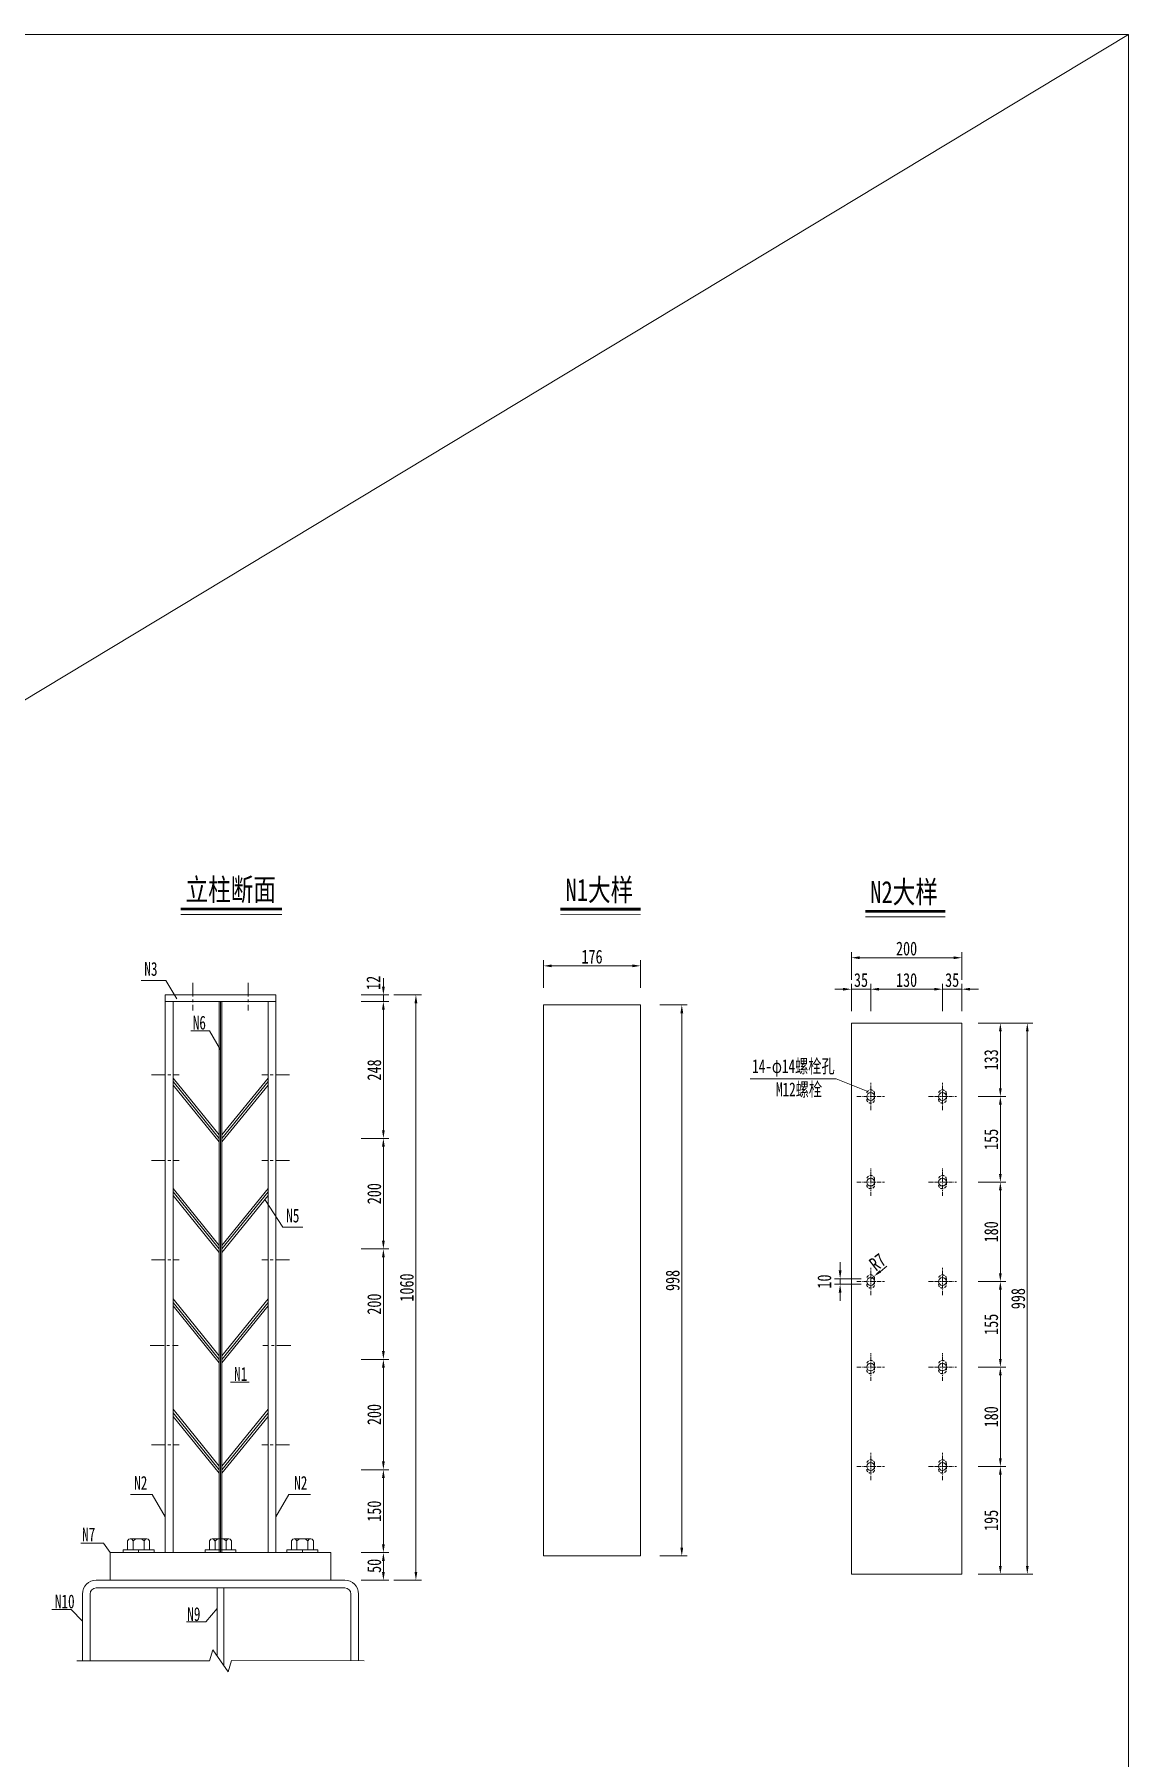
# Model space of a CAD drawing. Extents: x 98573 to 114325, y 0 to 100142.
# Drawn here: x 112344 to 114325, y 72390 to 75511 of the extents above; entities that cross this region are included whole.
import ezdxf

# ---------------------------------------------------------------- set-up
doc = ezdxf.new("R2010")
doc.units = 0
doc.header["$MEASUREMENT"] = 0
doc.linetypes.add('CENTERX2', pattern=[4, 2.5, -0.5, 0.5, -0.5])
doc.linetypes.add('DASHED2', pattern=[0.375, 0.25, -0.125])
doc.layers.get('0').update_dxf_attribs({"lineweight": 13})
doc.layers.get('Defpoints').update_dxf_attribs({"color": 9, "lineweight": 5})
for name, color, linetype, lineweight in [('dashed', 4, 'DASHED2', 5), ('中心线', 2, 'CENTERX2', 15), ('文字', 7, 'Continuous', 5), ('文字说明', 7, 'Continuous', 5), ('标注', 4, 'Continuous', 13), ('涪江 尺寸标注线', 4, 'Continuous', 13), ('涪江 钢板双线', 1, 'Continuous', 13), ('细线', 4, 'Continuous', 13)]:
    doc.layers.add(name, color=color, linetype=linetype, lineweight=lineweight)
doc.styles.get("Standard").update_dxf_attribs({"font": '仿宋_GB2312.ttf', "width": 0.75})
doc.dimstyles.new('0.1', dxfattribs={"dimscale": 0, "dimtxt": 2.5, "dimasz": 1.5, "dimexe": 1, "dimexo": 1, "dimgap": 0.4, "dimtad": 1, "dimdec": 1, "dimdsep": 46, "dimtxsty": 'Standard', "dimcen": 0.2, "dimclrd": 256, "dimclre": 256, "dimclrt": 256, "dimadec": 3, "dimazin": 2, "dimtfac": 1, "dimtdec": 1, "dimtmove": 2, "dimatfit": 3, "dimfxl": 4, "dimfxlon": 1, "dimtolj": 1, "dimtzin": 0, "dimlwd": -1, "dimlwe": -1, "dimarcsym": 0})

# ---------------------------------------------------------------- blocks, each defined once
blk = doc.blocks.new('*D1213')
at = {"layer": 'Defpoints', "color": 0, "transparency": 16777216}
for p in [(113822.8, 73781.6), (113822.8, 73587.2), (113857.8, 73587.2)]:
    blk.add_point(p, dxfattribs=at)
at = {"layer": '标注', "color": 4, "transparency": 16777216}
for p, q in [((113807.8, 73781.6), (113792.8, 73781.6)), ((113857.8, 73781.6), (113822.8, 73781.6)), ((113872.8, 73781.6), (113887.8, 73781.6))]:
    blk.add_line(p, q, dxfattribs=at)
at = {"layer": '标注', "transparency": 16777216}
for p, q in [((113822.8, 73741.6), (113822.8, 73791.6)), ((113857.8, 73741.6), (113857.8, 73791.6))]:
    blk.add_line(p, q, dxfattribs=at)
at = {"layer": '标注', "color": 4, "transparency": 16777216}
for points in [[(113807.8, 73784.1), (113807.8, 73779.1), (113822.8, 73781.6)], [(113872.8, 73784.1), (113872.8, 73779.1), (113857.8, 73781.6)]]:
    blk.add_solid(points, dxfattribs=at)
at = {"layer": '标注', "transparency": 16777216, "insert": (113840.3, 73798.1), "char_height": 25, "attachment_point": 5}
blk.add_mtext('\\A1;35', dxfattribs=at)
blk = doc.blocks.new('*D1214')
at = {"layer": 'Defpoints', "color": 0, "transparency": 16777216}
for p in [(113987.8, 73781.6), (113857.8, 73587.2), (113987.8, 73587.2)]:
    blk.add_point(p, dxfattribs=at)
at = {"layer": '标注', "transparency": 16777216}
for p, q in [((113857.8, 73741.6), (113857.8, 73791.6)), ((113987.8, 73741.6), (113987.8, 73791.6))]:
    blk.add_line(p, q, dxfattribs=at)
at = {"layer": '标注', "color": 4, "transparency": 16777216}
blk.add_line((113872.8, 73781.6), (113972.8, 73781.6), dxfattribs=at)
for points in [[(113872.8, 73784.1), (113872.8, 73779.1), (113857.8, 73781.6)], [(113972.8, 73784.1), (113972.8, 73779.1), (113987.8, 73781.6)]]:
    blk.add_solid(points, dxfattribs=at)
at = {"layer": '标注', "transparency": 16777216, "insert": (113922.8, 73798.1), "char_height": 25, "attachment_point": 5}
blk.add_mtext('\\A1;130', dxfattribs=at)
blk = doc.blocks.new('*D1215')
at = {"layer": 'Defpoints', "color": 0, "transparency": 16777216}
for p in [(114022.8, 73781.6), (113987.8, 73587.2), (114022.8, 73587.2)]:
    blk.add_point(p, dxfattribs=at)
at = {"layer": '标注', "color": 4, "transparency": 16777216}
for p, q in [((113972.8, 73781.6), (113957.8, 73781.6)), ((113987.8, 73781.6), (114022.8, 73781.6)), ((114037.8, 73781.6), (114052.8, 73781.6))]:
    blk.add_line(p, q, dxfattribs=at)
at = {"layer": '标注', "transparency": 16777216}
for p, q in [((113987.8, 73741.6), (113987.8, 73791.6)), ((114022.8, 73741.6), (114022.8, 73791.6))]:
    blk.add_line(p, q, dxfattribs=at)
at = {"layer": '标注', "color": 4, "transparency": 16777216}
for points in [[(113972.8, 73784.1), (113972.8, 73779.1), (113987.8, 73781.6)], [(114037.8, 73784.1), (114037.8, 73779.1), (114022.8, 73781.6)]]:
    blk.add_solid(points, dxfattribs=at)
at = {"layer": '标注', "transparency": 16777216, "insert": (114005.3, 73798.1), "char_height": 25, "attachment_point": 5}
blk.add_mtext('\\A1;35', dxfattribs=at)
blk = doc.blocks.new('*D1216')
at = {"layer": 'Defpoints', "color": 0, "transparency": 16777216}
for p in [(114022.8, 73838.6), (113822.8, 73720.2), (114022.8, 73720.2)]:
    blk.add_point(p, dxfattribs=at)
at = {"layer": '标注', "transparency": 16777216}
for p, q in [((113822.8, 73798.6), (113822.8, 73848.6)), ((114022.8, 73798.6), (114022.8, 73848.6))]:
    blk.add_line(p, q, dxfattribs=at)
at = {"layer": '标注', "color": 4, "transparency": 16777216}
blk.add_line((113837.8, 73838.6), (114007.8, 73838.6), dxfattribs=at)
for points in [[(113837.8, 73841.1), (113837.8, 73836.1), (113822.8, 73838.6)], [(114007.8, 73841.1), (114007.8, 73836.1), (114022.8, 73838.6)]]:
    blk.add_solid(points, dxfattribs=at)
at = {"layer": '标注', "transparency": 16777216, "insert": (113922.8, 73855.1), "char_height": 25, "attachment_point": 5}
blk.add_mtext('\\A1;200', dxfattribs=at)
blk = doc.blocks.new('*D1217')
at = {"layer": 'Defpoints', "color": 0, "transparency": 16777216}
for p in [(113946.5, 73720.2), (113977.8, 73587.2), (114092.6, 73587.2)]:
    blk.add_point(p, dxfattribs=at)
at = {"layer": '标注', "transparency": 16777216}
for p, q in [((114052.6, 73720.2), (114102.6, 73720.2)), ((114052.6, 73587.2), (114102.6, 73587.2))]:
    blk.add_line(p, q, dxfattribs=at)
at = {"layer": '标注', "color": 4, "transparency": 16777216}
blk.add_line((114092.6, 73705.2), (114092.6, 73602.2), dxfattribs=at)
for points in [[(114090.1, 73705.2), (114095.1, 73705.2), (114092.6, 73720.2)], [(114090.1, 73602.2), (114095.1, 73602.2), (114092.6, 73587.2)]]:
    blk.add_solid(points, dxfattribs=at)
at = {"layer": '标注', "transparency": 16777216, "insert": (114076.1, 73653.7), "char_height": 25, "attachment_point": 5, "rotation": 90}
blk.add_mtext('\\A1;133', dxfattribs=at)
blk = doc.blocks.new('*D1218')
at = {"layer": 'Defpoints', "color": 0, "transparency": 16777216}
for p in [(113977.8, 73587.2), (113987.8, 73432.2), (114092.6, 73432.2)]:
    blk.add_point(p, dxfattribs=at)
at = {"layer": '标注', "transparency": 16777216}
for p, q in [((114052.6, 73587.2), (114102.6, 73587.2)), ((114052.6, 73432.2), (114102.6, 73432.2))]:
    blk.add_line(p, q, dxfattribs=at)
at = {"layer": '标注', "color": 4, "transparency": 16777216}
blk.add_line((114092.6, 73572.2), (114092.6, 73447.2), dxfattribs=at)
for points in [[(114090.1, 73572.2), (114095.1, 73572.2), (114092.6, 73587.2)], [(114090.1, 73447.2), (114095.1, 73447.2), (114092.6, 73432.2)]]:
    blk.add_solid(points, dxfattribs=at)
at = {"layer": '标注', "transparency": 16777216, "insert": (114076.1, 73509.7), "char_height": 25, "attachment_point": 5, "rotation": 90}
blk.add_mtext('\\A1;155', dxfattribs=at)
blk = doc.blocks.new('*D1219')
at = {"layer": 'Defpoints', "color": 0, "transparency": 16777216}
for p in [(113977.8, 73432.2), (113987.8, 73252.2), (114092.6, 73252.2)]:
    blk.add_point(p, dxfattribs=at)
at = {"layer": '标注', "transparency": 16777216}
for p, q in [((114052.6, 73432.2), (114102.6, 73432.2)), ((114052.6, 73252.2), (114102.6, 73252.2))]:
    blk.add_line(p, q, dxfattribs=at)
at = {"layer": '标注', "color": 4, "transparency": 16777216}
blk.add_line((114092.6, 73417.2), (114092.6, 73267.2), dxfattribs=at)
for points in [[(114090.1, 73417.2), (114095.1, 73417.2), (114092.6, 73432.2)], [(114090.1, 73267.2), (114095.1, 73267.2), (114092.6, 73252.2)]]:
    blk.add_solid(points, dxfattribs=at)
at = {"layer": '标注', "transparency": 16777216, "insert": (114076.1, 73342.2), "char_height": 25, "attachment_point": 5, "rotation": 90}
blk.add_mtext('\\A1;180', dxfattribs=at)
blk = doc.blocks.new('*D1220')
at = {"layer": 'Defpoints', "color": 0, "transparency": 16777216}
for p in [(113977.8, 73252.2), (113987.8, 73097.2), (114092.6, 73097.2)]:
    blk.add_point(p, dxfattribs=at)
at = {"layer": '标注', "transparency": 16777216}
for p, q in [((114052.6, 73252.2), (114102.6, 73252.2)), ((114052.6, 73097.2), (114102.6, 73097.2))]:
    blk.add_line(p, q, dxfattribs=at)
at = {"layer": '标注', "color": 4, "transparency": 16777216}
blk.add_line((114092.6, 73237.2), (114092.6, 73112.2), dxfattribs=at)
for points in [[(114090.1, 73237.2), (114095.1, 73237.2), (114092.6, 73252.2)], [(114090.1, 73112.2), (114095.1, 73112.2), (114092.6, 73097.2)]]:
    blk.add_solid(points, dxfattribs=at)
at = {"layer": '标注', "transparency": 16777216, "insert": (114076.1, 73174.7), "char_height": 25, "attachment_point": 5, "rotation": 90}
blk.add_mtext('\\A1;155', dxfattribs=at)
blk = doc.blocks.new('*D1221')
at = {"layer": 'Defpoints', "color": 0, "transparency": 16777216}
for p in [(113977.8, 73097.2), (113987.8, 72917.2), (114092.6, 72917.2)]:
    blk.add_point(p, dxfattribs=at)
at = {"layer": '标注', "transparency": 16777216}
for p, q in [((114052.6, 73097.2), (114102.6, 73097.2)), ((114052.6, 72917.2), (114102.6, 72917.2))]:
    blk.add_line(p, q, dxfattribs=at)
at = {"layer": '标注', "color": 4, "transparency": 16777216}
blk.add_line((114092.6, 73082.2), (114092.6, 72932.2), dxfattribs=at)
for points in [[(114090.1, 73082.2), (114095.1, 73082.2), (114092.6, 73097.2)], [(114090.1, 72932.2), (114095.1, 72932.2), (114092.6, 72917.2)]]:
    blk.add_solid(points, dxfattribs=at)
at = {"layer": '标注', "transparency": 16777216, "insert": (114076.1, 73007.2), "char_height": 25, "attachment_point": 5, "rotation": 90}
blk.add_mtext('\\A1;180', dxfattribs=at)
blk = doc.blocks.new('*D1222')
at = {"layer": 'Defpoints', "color": 0, "transparency": 16777216}
for p in [(113977.8, 72917.2), (114092.6, 72917.2), (113978.6, 72722.2)]:
    blk.add_point(p, dxfattribs=at)
at = {"layer": '标注', "transparency": 16777216}
for p, q in [((114052.6, 72917.2), (114102.6, 72917.2)), ((114052.6, 72722.2), (114102.6, 72722.2))]:
    blk.add_line(p, q, dxfattribs=at)
at = {"layer": '标注', "color": 4, "transparency": 16777216}
blk.add_line((114092.6, 72737.2), (114092.6, 72902.2), dxfattribs=at)
for points in [[(114090.1, 72902.2), (114095.1, 72902.2), (114092.6, 72917.2)], [(114090.1, 72737.2), (114095.1, 72737.2), (114092.6, 72722.2)]]:
    blk.add_solid(points, dxfattribs=at)
at = {"layer": '标注', "transparency": 16777216, "insert": (114076.1, 72819.7), "char_height": 25, "attachment_point": 5, "rotation": 90}
blk.add_mtext('\\A1;195', dxfattribs=at)
blk = doc.blocks.new('*D1223')
at = {"layer": 'Defpoints', "color": 0, "transparency": 16777216}
for p in [(114022.8, 73720.2), (114141.4, 73720.2), (114022.8, 72722.2)]:
    blk.add_point(p, dxfattribs=at)
at = {"layer": '标注', "transparency": 16777216}
for p, q in [((114101.4, 73720.2), (114151.4, 73720.2)), ((114101.4, 72722.2), (114151.4, 72722.2))]:
    blk.add_line(p, q, dxfattribs=at)
at = {"layer": '标注', "color": 4, "transparency": 16777216}
blk.add_line((114141.4, 72737.2), (114141.4, 73705.2), dxfattribs=at)
for points in [[(114138.9, 73705.2), (114143.9, 73705.2), (114141.4, 73720.2)], [(114138.9, 72737.2), (114143.9, 72737.2), (114141.4, 72722.2)]]:
    blk.add_solid(points, dxfattribs=at)
at = {"layer": '标注', "transparency": 16777216, "insert": (114124.9, 73221.2), "char_height": 25, "attachment_point": 5, "rotation": 90}
blk.add_mtext('\\A1;998', dxfattribs=at)
blk = doc.blocks.new('*D1224')
at = {"layer": 'Defpoints', "color": 0, "transparency": 16777216}
for p in [(113802.5, 73247.2), (113850.8, 73257.2), (113850.8, 73247.2)]:
    blk.add_point(p, dxfattribs=at)
at = {"layer": '标注', "color": 4, "transparency": 16777216}
for p, q in [((113802.5, 73272.2), (113802.5, 73287.2)), ((113802.5, 73257.2), (113802.5, 73247.2)), ((113802.5, 73232.2), (113802.5, 73217.2))]:
    blk.add_line(p, q, dxfattribs=at)
at = {"layer": '标注', "transparency": 16777216}
for p, q in [((113840.8, 73257.2), (113792.5, 73257.2)), ((113840.8, 73247.2), (113792.5, 73247.2))]:
    blk.add_line(p, q, dxfattribs=at)
at = {"layer": '标注', "color": 4, "transparency": 16777216}
for points in [[(113800, 73272.2), (113805, 73272.2), (113802.5, 73257.2)], [(113800, 73232.2), (113805, 73232.2), (113802.5, 73247.2)]]:
    blk.add_solid(points, dxfattribs=at)
at = {"layer": '标注', "transparency": 16777216, "insert": (113774, 73252.2), "char_height": 25, "attachment_point": 5, "rotation": 90}
blk.add_mtext('\\A1;10', dxfattribs=at)
blk = doc.blocks.new('*D1225')
at = {"layer": 'Defpoints', "color": 0, "transparency": 16777216}
for p in [(113857.8, 73257.2), (113863.4, 73261.5)]:
    blk.add_point(p, dxfattribs=at)
at = {"layer": '标注', "color": 4, "transparency": 16777216}
for p, q in [((113875.3, 73270.6), (113887.2, 73279.8)), ((113857.8, 73257.2), (113863.4, 73261.5))]:
    blk.add_line(p, q, dxfattribs=at)
blk.add_solid([(113873.8, 73272.6), (113876.8, 73268.7), (113863.4, 73261.5)], dxfattribs=at)
at = {"layer": '标注', "transparency": 16777216, "insert": (113870.2, 73287.5), "char_height": 25, "attachment_point": 5, "rotation": 37.4987}
blk.add_mtext('\\A1;R7', dxfattribs=at)
blk = doc.blocks.new('*D957')
at = {"layer": 'Defpoints', "color": 0, "transparency": 16777216}
for p in [(112799.6, 73771.3), (112799.6, 73759.3), (112975.5, 73759.3)]:
    blk.add_point(p, dxfattribs=at)
at = {"layer": '标注', "color": 4, "transparency": 16777216}
for p, q in [((112975.5, 73786.3), (112975.5, 73801.3)), ((112975.5, 73771.3), (112975.5, 73759.3)), ((112975.5, 73744.3), (112975.5, 73729.3))]:
    blk.add_line(p, q, dxfattribs=at)
at = {"layer": '标注', "transparency": 16777216}
for p, q in [((112935.5, 73771.3), (112985.5, 73771.3)), ((112935.5, 73759.3), (112985.5, 73759.3))]:
    blk.add_line(p, q, dxfattribs=at)
at = {"layer": '标注', "color": 4, "transparency": 16777216}
for points in [[(112973, 73786.3), (112978, 73786.3), (112975.5, 73771.3)], [(112973, 73744.3), (112978, 73744.3), (112975.5, 73759.3)]]:
    blk.add_solid(points, dxfattribs=at)
at = {"layer": '标注', "transparency": 16777216, "insert": (112957.3, 73793.1), "char_height": 25, "attachment_point": 5, "rotation": 90}
blk.add_mtext('\\A1;12', dxfattribs=at)
blk = doc.blocks.new('*D958')
at = {"layer": 'Defpoints', "color": 0, "transparency": 16777216}
for p in [(112782.8, 73759.3), (112782.8, 73511.3), (112975.5, 73511.3)]:
    blk.add_point(p, dxfattribs=at)
at = {"layer": '标注', "transparency": 16777216}
for p, q in [((112935.5, 73759.3), (112985.5, 73759.3)), ((112935.5, 73511.3), (112985.5, 73511.3))]:
    blk.add_line(p, q, dxfattribs=at)
at = {"layer": '标注', "color": 4, "transparency": 16777216}
blk.add_line((112975.5, 73744.3), (112975.5, 73526.3), dxfattribs=at)
for points in [[(112973, 73744.3), (112978, 73744.3), (112975.5, 73759.3)], [(112973, 73526.3), (112978, 73526.3), (112975.5, 73511.3)]]:
    blk.add_solid(points, dxfattribs=at)
at = {"layer": '标注', "transparency": 16777216, "insert": (112959, 73635.3), "char_height": 25, "attachment_point": 5, "rotation": 90}
blk.add_mtext('\\A1;248', dxfattribs=at)
blk = doc.blocks.new('*D959')
at = {"layer": 'Defpoints', "color": 0, "transparency": 16777216}
for p in [(112782.8, 73511.3), (112782.8, 73311.3), (112975.5, 73311.3)]:
    blk.add_point(p, dxfattribs=at)
at = {"layer": '标注', "transparency": 16777216}
for p, q in [((112935.5, 73511.3), (112985.5, 73511.3)), ((112935.5, 73311.3), (112985.5, 73311.3))]:
    blk.add_line(p, q, dxfattribs=at)
at = {"layer": '标注', "color": 4, "transparency": 16777216}
blk.add_line((112975.5, 73496.3), (112975.5, 73326.3), dxfattribs=at)
for points in [[(112973, 73496.3), (112978, 73496.3), (112975.5, 73511.3)], [(112973, 73326.3), (112978, 73326.3), (112975.5, 73311.3)]]:
    blk.add_solid(points, dxfattribs=at)
at = {"layer": '标注', "transparency": 16777216, "insert": (112959, 73411.3), "char_height": 25, "attachment_point": 5, "rotation": 90}
blk.add_mtext('\\A1;200', dxfattribs=at)
blk = doc.blocks.new('*D960')
at = {"layer": 'Defpoints', "color": 0, "transparency": 16777216}
for p in [(112782.8, 73311.3), (112782.8, 73111.3), (112975.5, 73111.3)]:
    blk.add_point(p, dxfattribs=at)
at = {"layer": '标注', "transparency": 16777216}
for p, q in [((112935.5, 73311.3), (112985.5, 73311.3)), ((112935.5, 73111.3), (112985.5, 73111.3))]:
    blk.add_line(p, q, dxfattribs=at)
at = {"layer": '标注', "color": 4, "transparency": 16777216}
blk.add_line((112975.5, 73296.3), (112975.5, 73126.3), dxfattribs=at)
for points in [[(112973, 73296.3), (112978, 73296.3), (112975.5, 73311.3)], [(112973, 73126.3), (112978, 73126.3), (112975.5, 73111.3)]]:
    blk.add_solid(points, dxfattribs=at)
at = {"layer": '标注', "transparency": 16777216, "insert": (112959, 73211.3), "char_height": 25, "attachment_point": 5, "rotation": 90}
blk.add_mtext('\\A1;200', dxfattribs=at)
blk = doc.blocks.new('*D961')
at = {"layer": 'Defpoints', "color": 0, "transparency": 16777216}
for p in [(112782.8, 73111.3), (112975.5, 73111.3), (112782.8, 72911.3)]:
    blk.add_point(p, dxfattribs=at)
at = {"layer": '标注', "transparency": 16777216}
for p, q in [((112935.5, 73111.3), (112985.5, 73111.3)), ((112935.5, 72911.3), (112985.5, 72911.3))]:
    blk.add_line(p, q, dxfattribs=at)
at = {"layer": '标注', "color": 4, "transparency": 16777216}
blk.add_line((112975.5, 72926.3), (112975.5, 73096.3), dxfattribs=at)
for points in [[(112973, 73096.3), (112978, 73096.3), (112975.5, 73111.3)], [(112973, 72926.3), (112978, 72926.3), (112975.5, 72911.3)]]:
    blk.add_solid(points, dxfattribs=at)
at = {"layer": '标注', "transparency": 16777216, "insert": (112959, 73011.3), "char_height": 25, "attachment_point": 5, "rotation": 90}
blk.add_mtext('\\A1;200', dxfattribs=at)
blk = doc.blocks.new('*D947')
at = {"layer": 'Defpoints', "color": 0, "transparency": 16777216}
for p in [(112782.8, 72911.3), (112800.7, 72761.3), (112975.5, 72761.3)]:
    blk.add_point(p, dxfattribs=at)
at = {"layer": '标注', "transparency": 16777216}
for p, q in [((112935.5, 72911.3), (112985.5, 72911.3)), ((112935.5, 72761.3), (112985.5, 72761.3))]:
    blk.add_line(p, q, dxfattribs=at)
at = {"layer": '标注', "color": 4, "transparency": 16777216}
blk.add_line((112975.5, 72896.3), (112975.5, 72776.3), dxfattribs=at)
for points in [[(112973, 72896.3), (112978, 72896.3), (112975.5, 72911.3)], [(112973, 72776.3), (112978, 72776.3), (112975.5, 72761.3)]]:
    blk.add_solid(points, dxfattribs=at)
at = {"layer": '标注', "transparency": 16777216, "insert": (112959, 72836.3), "char_height": 25, "attachment_point": 5, "rotation": 90}
blk.add_mtext('\\A1;150', dxfattribs=at)
blk = doc.blocks.new('*D948')
at = {"layer": 'Defpoints', "color": 0, "transparency": 16777216}
for p in [(112843.3, 72761.3), (112831, 72711.3), (112975.5, 72711.3)]:
    blk.add_point(p, dxfattribs=at)
at = {"layer": '标注', "transparency": 16777216}
for p, q in [((112935.5, 72761.3), (112985.5, 72761.3)), ((112935.5, 72711.3), (112985.5, 72711.3))]:
    blk.add_line(p, q, dxfattribs=at)
at = {"layer": '标注', "color": 4, "transparency": 16777216}
blk.add_line((112975.5, 72746.3), (112975.5, 72726.3), dxfattribs=at)
for points in [[(112973, 72746.3), (112978, 72746.3), (112975.5, 72761.3)], [(112973, 72726.3), (112978, 72726.3), (112975.5, 72711.3)]]:
    blk.add_solid(points, dxfattribs=at)
at = {"layer": '标注', "transparency": 16777216, "insert": (112958.9, 72737.3), "char_height": 25, "attachment_point": 5, "rotation": 90}
blk.add_mtext('\\A1;50', dxfattribs=at)
blk = doc.blocks.new('*D949')
at = {"layer": 'Defpoints', "color": 0, "transparency": 16777216}
for p in [(112732.4, 73771.3), (113034.4, 73771.3), (112863.3, 72711.3)]:
    blk.add_point(p, dxfattribs=at)
at = {"layer": '标注', "transparency": 16777216}
for p, q in [((112994.4, 73771.3), (113044.4, 73771.3)), ((112994.4, 72711.3), (113044.4, 72711.3))]:
    blk.add_line(p, q, dxfattribs=at)
at = {"layer": '标注', "color": 4, "transparency": 16777216}
blk.add_line((113034.4, 72726.3), (113034.4, 73756.3), dxfattribs=at)
for points in [[(113031.9, 73756.3), (113036.9, 73756.3), (113034.4, 73771.3)], [(113031.9, 72726.3), (113036.9, 72726.3), (113034.4, 72711.3)]]:
    blk.add_solid(points, dxfattribs=at)
at = {"layer": '标注', "transparency": 16777216, "insert": (113017.9, 73241.3), "char_height": 25, "attachment_point": 5, "rotation": 90}
blk.add_mtext('\\A1;1060', dxfattribs=at)
blk = doc.blocks.new('*D1200')
at = {"layer": 'Defpoints', "color": 0, "transparency": 16777216}
for p in [(113265.3, 73823.9), (113265.3, 73753.2), (113441.3, 73753.2)]:
    blk.add_point(p, dxfattribs=at)
at = {"layer": '标注', "transparency": 16777216}
for p, q in [((113265.3, 73783.9), (113265.3, 73833.9)), ((113441.3, 73783.9), (113441.3, 73833.9))]:
    blk.add_line(p, q, dxfattribs=at)
at = {"layer": '标注', "color": 4, "transparency": 16777216}
blk.add_line((113426.3, 73823.9), (113280.3, 73823.9), dxfattribs=at)
for points in [[(113280.3, 73826.4), (113280.3, 73821.4), (113265.3, 73823.9)], [(113426.3, 73826.4), (113426.3, 73821.4), (113441.3, 73823.9)]]:
    blk.add_solid(points, dxfattribs=at)
at = {"layer": '标注', "transparency": 16777216, "insert": (113353.3, 73840.4), "char_height": 25, "attachment_point": 5}
blk.add_mtext('\\A1;176', dxfattribs=at)
blk = doc.blocks.new('*D1201')
at = {"layer": 'Defpoints', "color": 0, "transparency": 16777216}
for p in [(113441.3, 73753.2), (113441.3, 72755.2), (113515.8, 72755.2)]:
    blk.add_point(p, dxfattribs=at)
at = {"layer": '标注', "transparency": 16777216}
for p, q in [((113475.8, 73753.2), (113525.8, 73753.2)), ((113475.8, 72755.2), (113525.8, 72755.2))]:
    blk.add_line(p, q, dxfattribs=at)
at = {"layer": '标注', "color": 4, "transparency": 16777216}
blk.add_line((113515.8, 73738.2), (113515.8, 72770.2), dxfattribs=at)
for points in [[(113513.3, 73738.2), (113518.3, 73738.2), (113515.8, 73753.2)], [(113513.3, 72770.2), (113518.3, 72770.2), (113515.8, 72755.2)]]:
    blk.add_solid(points, dxfattribs=at)
at = {"layer": '标注', "transparency": 16777216, "insert": (113499.3, 73254.2), "char_height": 25, "attachment_point": 5, "rotation": 90}
blk.add_mtext('\\A1;998', dxfattribs=at)
blk = doc.blocks.new('ls')
at = {"color": 4}
blk.add_line((0, 0), (0, 5), dxfattribs=at)
at = {"layer": '涪江 钢板双线', "color": 4}
for p, q in [((-28, 5), (28, 5)), ((-28, 5), (-28, 0)), ((-28, 0), (28, 0)), ((-20, 21.6), (-20, 5)), ((-18.7, 5), (18.7, 5)), ((-15, 25), (15, 25)), ((-14, 5), (14, 5)), ((-10, 5), (-10, 21.6)), ((10, 5), (10, 21.6)), ((20, 21.6), (20, 5)), ((28, 5), (28, 0))]:
    blk.add_line(p, q, dxfattribs=at)
blk.add_ellipse((-15, -7.9), major_axis=(0, 32.9), ratio=0.341432, start_param=-0.460921, end_param=0.460921, dxfattribs=at)
at = {"layer": '涪江 钢板双线', "color": 4, "extrusion": (0, 0, -1)}
for centre, ratio in [((0, -7.9), 0.682865), ((15, -7.9), 0.341432)]:
    blk.add_ellipse(centre, major_axis=(0, 32.9), ratio=ratio, start_param=-0.460921, end_param=0.460921, dxfattribs=at)

msp = doc.modelspace()

# ---------------------------------------------------------------- linework, layer by layer
at = {"color": 1}
for p, q in [((112580.61796, 73771.2977), (112680.61796, 73771.2977)), ((112580.61796, 73771.2977), (112580.61796, 72761.2977)), ((112780.61796, 73771.2977), (112680.61796, 73771.2977)), ((112780.61796, 73771.2977), (112780.61796, 72761.2977)), ((112580.61796, 73759.2977), (112780.61796, 73759.2977)), ((112594.61796, 73759.2977), (112594.61796, 72761.2977)), ((112678.11796, 72761.2977), (112678.11796, 73759.2977)), ((112683.11796, 72761.2977), (112683.11796, 73759.2977)), ((112766.61796, 73759.2977), (112766.61796, 72761.2977)), ((113265.27261, 73753.17537), (113265.27261, 72755.17537)), ((113265.27261, 73753.17537), (113441.27261, 73753.17537)), ((113441.27261, 73753.17537), (113441.27261, 72755.17537)), ((113822.829, 72722.24542), (113822.829, 73720.24542)), ((113822.829, 73720.24542), (114022.829, 73720.24542)), ((114022.829, 73720.24542), (114022.829, 72722.24542)), ((112678.11796, 73517.65376), (112594.61796, 73620.76767)), ((112683.11796, 73517.65376), (112766.61796, 73620.76767)), ((112678.11796, 73504.94163), (112594.61796, 73608.05555)), ((112683.11796, 73504.94163), (112766.61796, 73608.05555)), ((112678.11796, 73317.65376), (112594.61796, 73420.76767)), ((112678.11796, 73304.94163), (112594.61796, 73408.05555)), ((112683.11796, 73317.65376), (112766.61796, 73420.76767)), ((112683.11796, 73304.94163), (112766.61796, 73408.05555)), ((112678.11796, 73117.65376), (112594.61796, 73220.76767)), ((112678.11796, 73104.94163), (112594.61796, 73208.05555)), ((112683.11796, 73117.65376), (112766.61796, 73220.76767)), ((112683.11796, 73104.94163), (112766.61796, 73208.05555)), ((112678.11796, 72917.65376), (112594.61796, 73020.76767)), ((112683.11796, 72917.65376), (112766.61796, 73020.76767)), ((112678.11796, 72904.94163), (112594.61796, 73008.05555)), ((112683.11796, 72904.94163), (112766.61796, 73008.05555)), ((112480.61796, 72761.2977), (112880.61796, 72761.2977)), ((112480.61796, 72761.2977), (112480.61796, 72711.2977)), ((112880.61796, 72761.2977), (112880.61796, 72711.2977)), ((113265.27261, 72755.17537), (113441.27261, 72755.17537)), ((112455.61764, 72711.2977), (112905.61786, 72711.2977)), ((114022.829, 72722.24542), (113822.829, 72722.24542)), ((112430.61786, 72686.2977), (112430.61786, 72565.3799)), ((112444.61786, 72686.2977), (112444.61786, 72565.3799)), ((112455.61764, 72697.2977), (112905.61786, 72697.2977)), ((112674.61775, 72574.00157), (112674.61775, 72697.2977)), ((112686.61775, 72556.75885), (112686.61775, 72697.2977)), ((112916.61786, 72686.2977), (112916.61786, 72565.3799)), ((112930.61786, 72686.2977), (112930.61786, 72565.3799))]:
    msp.add_line(p, q, dxfattribs=at)
for centre in [(113857.829, 73587.24542), (113987.829, 73587.24542), (113857.829, 73432.24542), (113987.829, 73432.24542), (113857.829, 73252.24542), (113987.829, 73252.24542), (113857.829, 73097.24542), (113987.829, 73097.24542), (113857.829, 72917.24542), (113987.829, 72917.24542)]:
    msp.add_circle(centre, 7)
for centre, radius, start, end in [((112455.61786, 72686.2977), 25, 90, 180), ((112905.61786, 72686.2977), 25, 360, 90), ((112455.61786, 72686.2977), 11, 90, 180), ((112905.61786, 72686.2977), 11, 360, 90)]:
    msp.add_arc(centre, radius, start, end, dxfattribs=at)
at = {"layer": 'dashed', "ltscale": 20}
for p, q in [((113864.829, 73582.35998), (113864.829, 73592.35998)), ((113994.829, 73582.35998), (113994.829, 73592.35998)), ((113864.829, 73427.35998), (113864.829, 73437.35998)), ((113994.829, 73427.35998), (113994.829, 73437.35998)), ((113864.829, 73247.35998), (113864.829, 73257.35998)), ((113994.829, 73247.35998), (113994.829, 73257.35998)), ((113864.829, 73092.35998), (113864.829, 73102.35998)), ((113994.829, 73092.35998), (113994.829, 73102.35998)), ((113864.829, 72912.35998), (113864.829, 72922.35998)), ((113994.829, 72912.35998), (113994.829, 72922.35998))]:
    msp.add_line(p, q, dxfattribs=at)
for centre, start, end in [((113857.829, 73592.24542), 0, 180), ((113857.829, 73582.24542), 180, 0), ((113987.829, 73592.24542), 0, 180), ((113987.829, 73582.24542), 180, 0), ((113857.829, 73437.24542), 0, 180), ((113857.829, 73427.24542), 180, 0), ((113987.829, 73437.24542), 0, 180), ((113987.829, 73427.24542), 180, 0), ((113857.829, 73257.24542), 0, 180), ((113857.829, 73247.24542), 180, 0), ((113987.829, 73257.24542), 0, 180), ((113987.829, 73247.24542), 180, 0), ((113857.829, 73102.24542), 0, 180), ((113857.829, 73092.24542), 180, 0), ((113987.829, 73102.24542), 0, 180), ((113987.829, 73092.24542), 180, 0), ((113857.829, 72922.24542), 0, 180), ((113987.829, 72922.24542), 0, 180), ((113857.829, 72912.24542), 180, 0), ((113987.829, 72912.24542), 180, 0)]:
    msp.add_arc(centre, 7, start, end, dxfattribs=at)
at = {"layer": 'Defpoints'}
for p, q in [((112680.61796, 72761.2977), (112680.61796, 73759.2977)), ((112678.11796, 73511.2977), (112594.61796, 73614.41161)), ((112683.11796, 73511.2977), (112766.61796, 73614.41161)), ((112678.11796, 73311.2977), (112594.61796, 73414.41161)), ((112683.11796, 73311.2977), (112766.61796, 73414.41161)), ((112678.11796, 73111.2977), (112594.61796, 73214.41161)), ((112683.11796, 73111.2977), (112766.61796, 73214.41161)), ((112678.11796, 72911.2977), (112594.61796, 73014.41161)), ((112683.11796, 72911.2977), (112766.61796, 73014.41161))]:
    msp.add_line(p, q, dxfattribs=at)
msp.add_lwpolyline([(107035.54507, 75510.62779), (114324.69552, 75510.62779), (114324.69552, 65984.74604), (107035.54507, 65984.74604)], close=True, dxfattribs=at)
at = {"layer": '中心线', "ltscale": 10}
for p, q in [((112630.61796, 73793.21293), (112630.61796, 73743.00153)), ((112730.61796, 73793.21293), (112730.61796, 73743.00153)), ((112555.51226, 73626.26744), (112605.72366, 73626.26744)), ((112805.72366, 73626.26744), (112755.51226, 73626.26744)), ((112555.51226, 73471.26744), (112605.72366, 73471.26744)), ((112805.72366, 73471.26744), (112755.51226, 73471.26744)), ((112555.51226, 73291.26744), (112605.72366, 73291.26744)), ((112805.72366, 73291.26744), (112755.51226, 73291.26744)), ((112553.51226, 73136.26744), (112603.72366, 73136.26744)), ((112807.72366, 73136.26744), (112757.51226, 73136.26744)), ((112555.51226, 72956.26744), (112605.72366, 72956.26744)), ((112805.72366, 72956.26744), (112755.51226, 72956.26744))]:
    msp.add_line(p, q, dxfattribs=at)
at = {"layer": '中心线', "ltscale": 3}
for p, q in [((113857.829, 73562.29192), (113857.829, 73612.19892)), ((113987.829, 73562.29192), (113987.829, 73612.19892)), ((113832.7233, 73587.24542), (113882.9347, 73587.24542)), ((113962.7233, 73587.24542), (114012.9347, 73587.24542)), ((113857.829, 73407.29192), (113857.829, 73457.19892)), ((113987.829, 73407.29192), (113987.829, 73457.19892)), ((113832.7233, 73432.24542), (113882.9347, 73432.24542)), ((113962.7233, 73432.24542), (114012.9347, 73432.24542)), ((113857.829, 73227.29192), (113857.829, 73277.19892)), ((113987.829, 73227.29192), (113987.829, 73277.19892)), ((113832.7233, 73252.24542), (113882.9347, 73252.24542)), ((113962.7233, 73252.24542), (114012.9347, 73252.24542)), ((113857.829, 73072.29192), (113857.829, 73122.19892)), ((113987.829, 73072.29192), (113987.829, 73122.19892)), ((113832.7233, 73097.24542), (113882.9347, 73097.24542)), ((113962.7233, 73097.24542), (114012.9347, 73097.24542)), ((113857.829, 72892.29192), (113857.829, 72942.19892)), ((113987.829, 72892.29192), (113987.829, 72942.19892)), ((113832.7233, 72917.24542), (113882.9347, 72917.24542)), ((113962.7233, 72917.24542), (114012.9347, 72917.24542))]:
    msp.add_line(p, q, dxfattribs=at)
at = {"layer": '文字', "const_width": 5}
for points in [[(112608.2327, 73926.97392), (112792.17854, 73926.97392)], [(113296.15999, 73926.60573), (113441.34905, 73926.60573)], [(113847.88552, 73922.52663), (113993.07459, 73922.52663)]]:
    msp.add_lwpolyline(points, dxfattribs=at)
at = {"layer": '文字', "ltscale": 100, "const_width": 1.5}
for points in [[(112608.2327, 73916.97392), (112792.17854, 73916.97392)], [(113296.15999, 73916.60573), (113441.34905, 73916.60573)], [(113847.88552, 73912.52663), (113993.07459, 73912.52663)]]:
    msp.add_lwpolyline(points, dxfattribs=at)
at = {"layer": '标注'}
msp.add_line((114324.69552, 75510.62779), (98573.01049, 66015.59917), dxfattribs=at)
at = {"layer": '涪江 尺寸标注线'}
msp.add_lwpolyline([(112940.61786, 72565.30746), (112700.61396, 72565.80421), (112694.34874, 72545.65023), (112666.88718, 72585.10957), (112660.62197, 72565.17984), (112420.61786, 72565.41406)], dxfattribs=at)
at = {"layer": '细线'}
for p, q in [((112536.83857, 73797.60054), (112581.70551, 73797.60054)), ((112581.70551, 73797.60054), (112601.26962, 73763.94735)), ((112626.91815, 73706.2253), (112660.75603, 73706.2253)), ((112660.75603, 73706.2253), (112680.61796, 73672.05981)), ((113639.8678, 73619.53365), (113795.24126, 73619.53365)), ((113795.24126, 73619.53365), (113852.38323, 73596.44785)), ((112793.73038, 73350.89719), (112760.77854, 73400.84446)), ((112793.73038, 73350.89719), (112829.75935, 73350.89719)), ((112732.42994, 73069.66766), (112698.87086, 73069.66766)), ((112517.47449, 72866.77738), (112556.91126, 72866.77738)), ((112556.91126, 72866.77738), (112580.61796, 72825.99832)), ((112804.32466, 72866.77738), (112780.61796, 72825.99832)), ((112843.76143, 72866.77738), (112804.32466, 72866.77738)), ((112427.75931, 72778.49993), (112468.50789, 72778.49993)), ((112468.50789, 72778.49993), (112480.61796, 72761.2977)), ((112375.05276, 72658.25888), (112409.95985, 72658.25888)), ((112409.95985, 72658.25888), (112430.61786, 72637.26023)), ((112653.94022, 72635.78235), (112674.61775, 72660.08699)), ((112619.03314, 72635.78235), (112653.94022, 72635.78235))]:
    msp.add_line(p, q, dxfattribs=at)

# ---------------------------------------------------------------- block references
at = {"color": 3, "xscale": -1}
for p in [(112532.29863, 72761.2977), (112680.61796, 72761.2977)]:
    msp.add_blockref('ls', p, dxfattribs=at)
at = {"color": 3}
msp.add_blockref('ls', (112828.93729, 72761.2977), dxfattribs=at)

# ---------------------------------------------------------------- texts
at = {"layer": '文字说明', "width": 0.75}
for s, p in [('立柱断面', (112617.26136, 73941.97392)), ('N1大样', (113305.18866, 73941.60573)), ('N2大样', (113856.91419, 73937.52663))]:
    msp.add_text(s, height=40, dxfattribs=at).set_placement(p)
at = {"layer": '标注', "width": 0.7}
for s, p in [('N3', (112542.67942, 73805.89329)), ('N6', (112630.36035, 73708.61233)), ('14-φ14螺栓孔', (113643.28535, 73629.80389)), ('M12螺栓', (113686.35707, 73587.71429)), ('N5', (112799.57123, 73359.18993)), ('N1', (112705.1456, 73072.36396)), ('N2', (112524.25133, 72875.07013)), ('N2', (112813.99811, 72875.07013)), ('N7', (112429.93249, 72781.53488)), ('N10', (112380.72936, 72660.38515)), ('N9', (112620.38015, 72637.42786))]:
    msp.add_text(s, height=25, dxfattribs=at).set_placement(p)

# ---------------------------------------------------------------- dimensions: what is measured, and where the dimension line sits
at = {"layer": '标注'}
for base, p1, p2, picture, middle in [((114022.829, 73838.64897), (113822.829, 73720.24542), (114022.829, 73720.24542), '*D1216', (113922.829, 73855.14897)), ((113265.27261, 73823.89585), (113441.27261, 73753.17537), (113265.27261, 73753.17537), '*D1200', (113353.27261, 73840.39585)), ((113822.829, 73781.60286), (113857.829, 73587.24542), (113822.829, 73587.24542), '*D1213', (113840.329, 73798.10286)), ((113987.829, 73781.60286), (113857.829, 73587.24542), (113987.829, 73587.24542), '*D1214', (113922.829, 73798.10286)), ((114022.829, 73781.60286), (113987.829, 73587.24542), (114022.829, 73587.24542), '*D1215', (114005.329, 73798.10286))]:
    dim = msp.add_linear_dim(base=base, p1=p1, p2=p2, dimstyle='0.1', override={"dimscale": 10, "dimclrd": 4}, dxfattribs=at)
    dim.commit()
    dim.dimension.update_dxf_attribs({"geometry": picture, "text_midpoint": middle})
for base, p1, p2, picture, middle in [((112975.54562, 73759.2977), (112799.56015, 73771.2977), (112799.56015, 73759.2977), '*D957', (112957.32479, 73793.08256)), ((112975.54562, 72711.2977), (112843.29894, 72761.2977), (112830.9689, 72711.2977), '*D948', (112958.85453, 72737.29917))]:
    dim = msp.add_linear_dim(base=base, p1=p1, p2=p2, angle=90, dimstyle='0.1', override={"dimscale": 10, "dimclrd": 4}, dxfattribs=at)
    dim.commit()
    dim.dimension.update_dxf_attribs({"geometry": picture, "text_midpoint": middle, "dimtype": 160})
for base, p1, p2, picture, middle in [((113034.38957, 73771.2977), (112863.3204, 72711.2977), (112732.39786, 73771.2977), '*D949', (113017.88957, 73241.2977)), ((112975.54562, 73511.2977), (112782.77445, 73759.2977), (112782.77445, 73511.2977), '*D958', (112959.04562, 73635.2977)), ((113515.80679, 72755.17537), (113441.27261, 73753.17537), (113441.27261, 72755.17537), '*D1201', (113499.30679, 73254.17537)), ((114092.56634, 73587.24542), (113946.47108, 73720.24542), (113977.829, 73587.24542), '*D1217', (114076.06634, 73653.74542)), ((114141.36123, 73720.24542), (114022.829, 72722.24542), (114022.829, 73720.24542), '*D1223', (114124.86123, 73221.24542)), ((114092.56634, 73432.24542), (113977.829, 73587.24542), (113987.829, 73432.24542), '*D1218', (114076.06634, 73509.74542)), ((112975.54562, 73311.2977), (112782.77445, 73511.2977), (112782.77445, 73311.2977), '*D959', (112959.04562, 73411.2977)), ((114092.56634, 73252.24542), (113977.829, 73432.24542), (113987.829, 73252.24542), '*D1219', (114076.06634, 73342.24542)), ((112975.54562, 73111.2977), (112782.77445, 73311.2977), (112782.77445, 73111.2977), '*D960', (112959.04562, 73211.2977)), ((113802.53824, 73247.24542), (113850.829, 73257.24542), (113850.829, 73247.24542), '*D1224', (113774.03824, 73252.24542)), ((114092.56634, 73097.24542), (113977.829, 73252.24542), (113987.829, 73097.24542), '*D1220', (114076.06634, 73174.74542)), ((112975.54562, 73111.2977), (112782.77445, 72911.2977), (112782.77445, 73111.2977), '*D961', (112959.04562, 73011.2977)), ((114092.56634, 72917.24542), (113977.829, 73097.24542), (113987.829, 72917.24542), '*D1221', (114076.06634, 73007.24542)), ((112975.54562, 72761.2977), (112782.77445, 72911.2977), (112800.65814, 72761.2977), '*D947', (112959.04562, 72836.2977)), ((114092.56634, 72917.24542), (113978.56315, 72722.24542), (113977.829, 72917.24542), '*D1222', (114076.06634, 72819.74542))]:
    dim = msp.add_linear_dim(base=base, p1=p1, p2=p2, angle=90, dimstyle='0.1', override={"dimscale": 10, "dimclrd": 4}, dxfattribs=at)
    dim.commit()
    dim.dimension.update_dxf_attribs({"geometry": picture, "text_midpoint": middle})
dim = msp.add_radius_dim(center=(113857.829, 73257.24542), mpoint=(113863.38257, 73261.50662), dimstyle='0.1', override={"dimscale": 10, "dimclrd": 4}, dxfattribs=at)
dim.commit()
dim.dimension.update_dxf_attribs({"geometry": '*D1225', "text_midpoint": (113870.19117, 73287.47824), "dimtype": 164})

doc.saveas('drawing.dxf')
